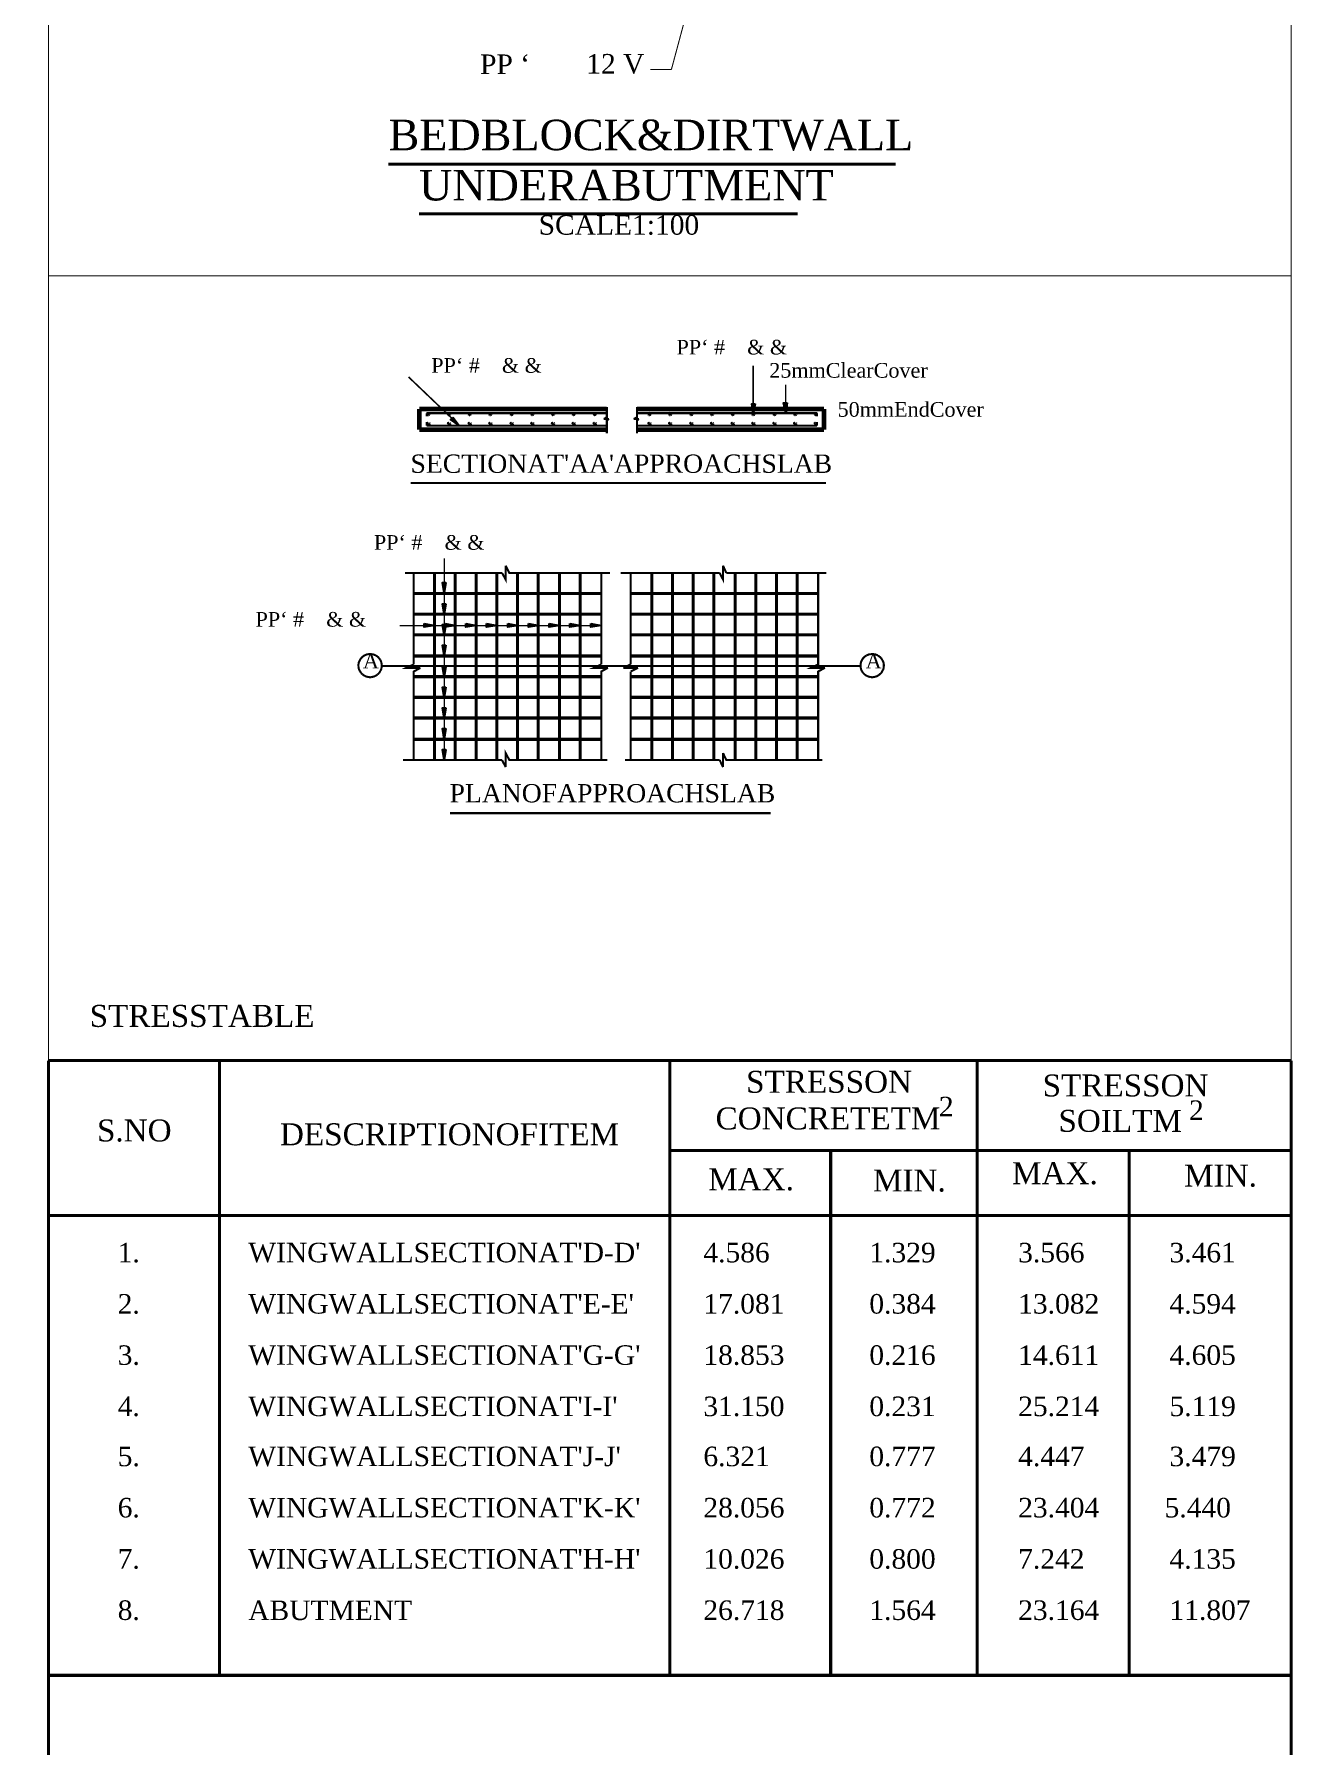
# Model space of a CAD drawing. Header units: millimetres. Extents: x 5 to 839, y 41 to 552.
# Drawn here: x 730.9 to 834, y 148.3 to 288.6 of the extents above; entities that cross this region are included whole.
import ezdxf

# ---------------------------------------------------------------- set-up
doc = ezdxf.new("R2010")
doc.units = ezdxf.units.MM
for name, color, linetype in [('H', 7, 'Continuous'), ('P', 7, 'Continuous'), ('T', 7, 'Continuous')]:
    doc.layers.add(name, color=color, linetype=linetype)

msp = doc.modelspace()

# ---------------------------------------------------------------- hatches: boundary and pattern name
at = {"layer": 'H', "linetype": 'Continuous'}
for points in [[(789.781, 257.422), (789.658, 258.269), (789.958, 258.269), (789.781, 257.422)], [(792.445, 257.493), (792.286, 258.339), (792.586, 258.339), (792.445, 257.493)], [(765.704, 256.487), (764.981, 256.999), (765.193, 257.157), (765.704, 256.487)], [(764.469, 242.764), (764.346, 243.611), (764.593, 243.611), (764.469, 242.764)], [(764.469, 241.035), (764.346, 241.882), (764.593, 241.882), (764.469, 241.035)], [(762.811, 239.977), (762.811, 240.277), (763.658, 240.101), (762.811, 239.977)], [(764.469, 239.342), (764.346, 240.189), (764.593, 240.189), (764.469, 239.342)], [(764.558, 239.977), (764.558, 240.277), (765.404, 240.101), (764.558, 239.977)], [(766.251, 239.977), (766.251, 240.277), (767.098, 240.101), (766.251, 239.977)], [(767.944, 239.977), (767.944, 240.277), (768.791, 240.101), (767.944, 239.977)], [(769.673, 239.977), (769.673, 240.277), (770.52, 240.101), (769.673, 239.977)], [(771.366, 239.977), (771.366, 240.277), (772.213, 240.101), (771.366, 239.977)], [(773.06, 239.977), (773.06, 240.277), (773.906, 240.101), (773.06, 239.977)], [(774.753, 239.977), (774.753, 240.277), (775.653, 240.101), (774.753, 239.977)], [(776.499, 239.977), (776.499, 240.277), (777.346, 240.101), (776.499, 239.977)], [(764.469, 237.649), (764.346, 238.495), (764.593, 238.495), (764.469, 237.649)], [(764.469, 235.903), (764.346, 236.749), (764.593, 236.749), (764.469, 235.903)], [(764.469, 234.209), (764.346, 235.056), (764.593, 235.056), (764.469, 234.209)], [(764.469, 232.516), (764.346, 233.363), (764.593, 233.363), (764.469, 232.516)], [(764.469, 230.787), (764.346, 231.669), (764.593, 231.669), (764.469, 230.787)], [(764.469, 229.094), (764.346, 229.941), (764.593, 229.941), (764.469, 229.094)]]:
    msp.add_hatch(color=256, dxfattribs=at).paths.add_polyline_path(points)

# ---------------------------------------------------------------- linework, layer by layer
at = {"layer": 'P'}
for points, const_width in [([(6.738, 41.769), (833.878, 41.769), (833.878, 551.886), (6.738, 551.886), (833.878, 551.886)], 0.085), ([(732.032, 41.769), (732.032, 551.886)], 0.085), ([(784.225, 289.93), (783.078, 285.662)], 0.085), ([(783.078, 285.662), (781.35, 285.662)], 0.085), ([(759.883, 277.918), (801.458, 277.918)], 0.254), ([(762.388, 273.844), (793.415, 273.844)], 0.254), ([(732.032, 268.764), (833.878, 268.764)], 0.085), ([(789.781, 258.269), (789.781, 261.408)], 0.127), ([(765.087, 257.087), (761.541, 260.473)], 0.127), ([(792.445, 258.357), (792.445, 259.838)], 0.127), ([(762.423, 257.845), (777.787, 257.845)], 0.381), ([(762.423, 256.152), (762.423, 257.845)], 0.381), ([(777.787, 258.022), (777.787, 257.175), (777.54, 257.034)], 0.169), ([(780.256, 258.022), (780.256, 257.175), (779.992, 257.034)], 0.169), ([(780.256, 257.845), (795.584, 257.845)], 0.381), ([(795.584, 256.152), (795.584, 257.845)], 0.381), ([(763.023, 257.51), (777.787, 257.51)], 0.169), ([(763.023, 257.246), (763.023, 257.51)], 0.169), ([(763.023, 256.487), (763.023, 256.787)], 0.169), ([(763.164, 257.545), (763.076, 257.51), (763.058, 257.422)], 0.169), ([(763.058, 257.422), (763.111, 257.351)], 0.169), ([(763.164, 256.752), (763.076, 256.699), (763.058, 256.611)], 0.169), ([(763.058, 256.611), (763.111, 256.558)], 0.169), ([(763.111, 257.351), (763.199, 257.334)], 0.169), ([(763.111, 256.558), (763.199, 256.54)], 0.169), ([(763.199, 257.334), (763.252, 257.387)], 0.169), ([(763.199, 256.54), (763.252, 256.575)], 0.169), ([(763.27, 257.475), (763.235, 257.528)], 0.169), ([(763.27, 256.663), (763.235, 256.734)], 0.169), ([(763.252, 257.387), (763.27, 257.475)], 0.169), ([(763.252, 256.575), (763.27, 256.663)], 0.169), ([(764.858, 257.545), (764.769, 257.51), (764.752, 257.422)], 0.169), ([(764.752, 257.422), (764.805, 257.351)], 0.169), ([(764.858, 256.752), (764.769, 256.699), (764.752, 256.611)], 0.169), ([(764.752, 256.611), (764.805, 256.558)], 0.169), ([(764.805, 257.351), (764.893, 257.334)], 0.169), ([(764.805, 256.558), (764.893, 256.54)], 0.169), ([(764.893, 257.334), (764.946, 257.387)], 0.169), ([(764.893, 256.54), (764.946, 256.575)], 0.169), ([(764.963, 257.475), (764.928, 257.528)], 0.169), ([(764.963, 256.663), (764.928, 256.734)], 0.169), ([(764.946, 257.387), (764.963, 257.475)], 0.169), ([(764.946, 256.575), (764.963, 256.663)], 0.169), ([(766.551, 257.545), (766.463, 257.51), (766.445, 257.422)], 0.169), ([(766.445, 257.422), (766.498, 257.351)], 0.169), ([(766.551, 256.752), (766.463, 256.699), (766.445, 256.611)], 0.169), ([(766.445, 256.611), (766.498, 256.558)], 0.169), ([(766.498, 257.351), (766.586, 257.334)], 0.169), ([(766.498, 256.558), (766.586, 256.54)], 0.169), ([(766.586, 257.334), (766.639, 257.387)], 0.169), ([(766.586, 256.54), (766.639, 256.575)], 0.169), ([(766.657, 257.475), (766.621, 257.528)], 0.169), ([(766.657, 256.663), (766.621, 256.734)], 0.169), ([(766.639, 257.387), (766.657, 257.475)], 0.169), ([(766.639, 256.575), (766.657, 256.663)], 0.169), ([(768.244, 257.545), (768.156, 257.51), (768.138, 257.422)], 0.169), ([(768.138, 257.422), (768.191, 257.351)], 0.169), ([(768.244, 256.752), (768.156, 256.699), (768.138, 256.611)], 0.169), ([(768.138, 256.611), (768.191, 256.558)], 0.169), ([(768.191, 257.351), (768.279, 257.334)], 0.169), ([(768.191, 256.558), (768.279, 256.54)], 0.169), ([(768.279, 257.334), (768.332, 257.387)], 0.169), ([(768.279, 256.54), (768.332, 256.575)], 0.169), ([(768.35, 257.475), (768.315, 257.528)], 0.169), ([(768.35, 256.663), (768.315, 256.734)], 0.169), ([(768.332, 257.387), (768.35, 257.475)], 0.169), ([(768.332, 256.575), (768.35, 256.663)], 0.169), ([(769.99, 257.545), (769.902, 257.51), (769.885, 257.422)], 0.169), ([(769.885, 257.422), (769.92, 257.351)], 0.169), ([(769.99, 256.752), (769.902, 256.699), (769.885, 256.611)], 0.169), ([(769.885, 256.611), (769.92, 256.558)], 0.169), ([(769.92, 257.351), (770.008, 257.334)], 0.169), ([(769.92, 256.558), (770.008, 256.54)], 0.169), ([(770.008, 257.334), (770.079, 257.387)], 0.169), ([(770.008, 256.54), (770.079, 256.575)], 0.169), ([(770.096, 257.475), (770.043, 257.528)], 0.169), ([(770.096, 256.663), (770.043, 256.734)], 0.169), ([(770.079, 257.387), (770.096, 257.475)], 0.169), ([(770.079, 256.575), (770.096, 256.663)], 0.169), ([(771.684, 257.545), (771.596, 257.51), (771.578, 257.422)], 0.169), ([(771.578, 257.422), (771.613, 257.351)], 0.169), ([(771.684, 256.752), (771.596, 256.699), (771.578, 256.611)], 0.169), ([(771.578, 256.611), (771.613, 256.558)], 0.169), ([(771.613, 257.351), (771.701, 257.334)], 0.169), ([(771.613, 256.558), (771.701, 256.54)], 0.169), ([(771.701, 257.334), (771.772, 257.387)], 0.169), ([(771.701, 256.54), (771.772, 256.575)], 0.169), ([(771.79, 257.475), (771.737, 257.528)], 0.169), ([(771.79, 256.663), (771.737, 256.734)], 0.169), ([(771.772, 257.387), (771.79, 257.475)], 0.169), ([(771.772, 256.575), (771.79, 256.663)], 0.169), ([(773.377, 257.545), (773.289, 257.51), (773.271, 257.422)], 0.169), ([(773.271, 257.422), (773.307, 257.351)], 0.169), ([(773.377, 256.752), (773.289, 256.699), (773.271, 256.611)], 0.169), ([(773.271, 256.611), (773.307, 256.558)], 0.169), ([(773.307, 257.351), (773.395, 257.334)], 0.169), ([(773.307, 256.558), (773.395, 256.54)], 0.169), ([(773.395, 257.334), (773.465, 257.387)], 0.169), ([(773.395, 256.54), (773.465, 256.575)], 0.169), ([(773.483, 257.475), (773.43, 257.528)], 0.169), ([(773.483, 256.663), (773.43, 256.734)], 0.169), ([(773.465, 257.387), (773.483, 257.475)], 0.169), ([(773.465, 256.575), (773.483, 256.663)], 0.169), ([(775.07, 257.545), (774.982, 257.51), (774.965, 257.422)], 0.169), ([(774.965, 257.422), (775, 257.351)], 0.169), ([(775.07, 256.752), (774.982, 256.699), (774.965, 256.611)], 0.169), ([(774.965, 256.611), (775, 256.558)], 0.169), ([(775, 257.351), (775.088, 257.334)], 0.169), ([(775, 256.558), (775.088, 256.54)], 0.169), ([(775.088, 257.334), (775.159, 257.387)], 0.169), ([(775.088, 256.54), (775.159, 256.575)], 0.169), ([(775.176, 257.475), (775.123, 257.528)], 0.169), ([(775.176, 256.663), (775.123, 256.734)], 0.169), ([(775.159, 257.387), (775.176, 257.475)], 0.169), ([(775.159, 256.575), (775.176, 256.663)], 0.169), ([(776.799, 257.545), (776.711, 257.51), (776.693, 257.422)], 0.169), ([(776.693, 257.422), (776.746, 257.351)], 0.169), ([(776.799, 256.752), (776.711, 256.699), (776.693, 256.611)], 0.169), ([(776.693, 256.611), (776.746, 256.558)], 0.169), ([(776.746, 257.351), (776.817, 257.334)], 0.169), ([(776.746, 256.558), (776.817, 256.54)], 0.169), ([(776.817, 257.334), (776.887, 257.387)], 0.169), ([(776.817, 256.54), (776.887, 256.575)], 0.169), ([(776.905, 257.475), (776.852, 257.528)], 0.169), ([(776.905, 256.663), (776.852, 256.734)], 0.169), ([(776.887, 257.387), (776.905, 257.475)], 0.169), ([(776.887, 256.575), (776.905, 256.663)], 0.169), ([(777.54, 257.034), (777.963, 257.034)], 0.169), ([(777.963, 257.034), (777.787, 256.91), (777.787, 255.852)], 0.169), ([(779.992, 257.034), (780.415, 257.034)], 0.169), ([(780.256, 257.51), (795.02, 257.51)], 0.169), ([(780.415, 257.034), (780.256, 256.91), (780.256, 255.852)], 0.169), ([(781.297, 257.545), (781.191, 257.51), (781.191, 257.422)], 0.169), ([(781.191, 257.422), (781.226, 257.351)], 0.169), ([(781.297, 256.752), (781.191, 256.699), (781.191, 256.611)], 0.169), ([(781.191, 256.611), (781.226, 256.558)], 0.169), ([(781.226, 257.351), (781.315, 257.334)], 0.169), ([(781.226, 256.558), (781.315, 256.54)], 0.169), ([(781.315, 257.334), (781.385, 257.387)], 0.169), ([(781.315, 256.54), (781.385, 256.575)], 0.169), ([(781.385, 257.475), (781.35, 257.528)], 0.169), ([(781.385, 256.663), (781.35, 256.734)], 0.169), ([(781.385, 257.387), (781.385, 257.475)], 0.169), ([(781.385, 256.575), (781.385, 256.663)], 0.169), ([(782.99, 257.545), (782.884, 257.51), (782.884, 257.422)], 0.169), ([(782.884, 257.422), (782.92, 257.351)], 0.169), ([(782.99, 256.752), (782.884, 256.699), (782.884, 256.611)], 0.169), ([(782.884, 256.611), (782.92, 256.558)], 0.169), ([(782.92, 257.351), (783.008, 257.334)], 0.169), ([(782.92, 256.558), (783.008, 256.54)], 0.169), ([(783.008, 257.334), (783.078, 257.387)], 0.169), ([(783.008, 256.54), (783.078, 256.575)], 0.169), ([(783.078, 257.475), (783.043, 257.528)], 0.169), ([(783.078, 256.663), (783.043, 256.734)], 0.169), ([(783.078, 257.387), (783.078, 257.475)], 0.169), ([(783.078, 256.575), (783.078, 256.663)], 0.169), ([(784.719, 257.545), (784.631, 257.51), (784.613, 257.422)], 0.169), ([(784.613, 257.422), (784.666, 257.351)], 0.169), ([(784.719, 256.752), (784.631, 256.699), (784.613, 256.611)], 0.169), ([(784.613, 256.611), (784.666, 256.558)], 0.169), ([(784.666, 257.351), (784.737, 257.334)], 0.169), ([(784.666, 256.558), (784.737, 256.54)], 0.169), ([(784.737, 257.334), (784.807, 257.387)], 0.169), ([(784.737, 256.54), (784.807, 256.575)], 0.169), ([(784.825, 257.475), (784.772, 257.528)], 0.169), ([(784.825, 256.663), (784.772, 256.734)], 0.169), ([(784.807, 257.387), (784.825, 257.475)], 0.169), ([(784.807, 256.575), (784.825, 256.663)], 0.169), ([(786.412, 257.545), (786.324, 257.51), (786.306, 257.422)], 0.169), ([(786.306, 257.422), (786.359, 257.351)], 0.169), ([(786.412, 256.752), (786.324, 256.699), (786.306, 256.611)], 0.169), ([(786.306, 256.611), (786.359, 256.558)], 0.169), ([(786.359, 257.351), (786.43, 257.334)], 0.169), ([(786.359, 256.558), (786.43, 256.54)], 0.169), ([(786.43, 257.334), (786.5, 257.387)], 0.169), ([(786.43, 256.54), (786.5, 256.575)], 0.169), ([(786.518, 257.475), (786.465, 257.528)], 0.169), ([(786.518, 256.663), (786.465, 256.734)], 0.169), ([(786.5, 257.387), (786.518, 257.475)], 0.169), ([(786.5, 256.575), (786.518, 256.663)], 0.169), ([(788.106, 257.545), (788.017, 257.51), (788, 257.422)], 0.169), ([(788, 257.422), (788.053, 257.351)], 0.169), ([(788.106, 256.752), (788.017, 256.699), (788, 256.611)], 0.169), ([(788, 256.611), (788.053, 256.558)], 0.169), ([(788.053, 257.351), (788.123, 257.334)], 0.169), ([(788.053, 256.558), (788.123, 256.54)], 0.169), ([(788.123, 257.334), (788.194, 257.387)], 0.169), ([(788.123, 256.54), (788.194, 256.575)], 0.169), ([(788.211, 257.475), (788.158, 257.528)], 0.169), ([(788.211, 256.663), (788.158, 256.734)], 0.169), ([(788.194, 257.387), (788.211, 257.475)], 0.169), ([(788.194, 256.575), (788.211, 256.663)], 0.169), ([(789.799, 257.545), (789.711, 257.51), (789.693, 257.422)], 0.169), ([(789.693, 257.422), (789.746, 257.351)], 0.169), ([(789.799, 256.752), (789.711, 256.699), (789.693, 256.611)], 0.169), ([(789.693, 256.611), (789.746, 256.558)], 0.169), ([(789.746, 257.351), (789.817, 257.334)], 0.169), ([(789.746, 256.558), (789.817, 256.54)], 0.169), ([(789.817, 257.334), (789.887, 257.387)], 0.169), ([(789.817, 256.54), (789.887, 256.575)], 0.169), ([(789.905, 257.475), (789.852, 257.528)], 0.169), ([(789.905, 256.663), (789.852, 256.734)], 0.169), ([(789.887, 257.387), (789.905, 257.475)], 0.169), ([(789.887, 256.575), (789.905, 256.663)], 0.169), ([(791.528, 257.545), (791.439, 257.51), (791.422, 257.422)], 0.169), ([(791.422, 257.422), (791.475, 257.351)], 0.169), ([(791.528, 256.752), (791.439, 256.699), (791.422, 256.611)], 0.169), ([(791.422, 256.611), (791.475, 256.558)], 0.169), ([(791.475, 257.351), (791.563, 257.334)], 0.169), ([(791.475, 256.558), (791.563, 256.54)], 0.169), ([(791.563, 257.334), (791.616, 257.387)], 0.169), ([(791.563, 256.54), (791.616, 256.575)], 0.169), ([(791.633, 257.475), (791.598, 257.528)], 0.169), ([(791.633, 256.663), (791.598, 256.734)], 0.169), ([(791.616, 257.387), (791.633, 257.475)], 0.169), ([(791.616, 256.575), (791.633, 256.663)], 0.169), ([(793.221, 257.545), (793.133, 257.51), (793.115, 257.422)], 0.169), ([(793.115, 257.422), (793.168, 257.351)], 0.169), ([(793.221, 256.752), (793.133, 256.699), (793.115, 256.611)], 0.169), ([(793.115, 256.611), (793.168, 256.558)], 0.169), ([(793.168, 257.351), (793.256, 257.334)], 0.169), ([(793.168, 256.558), (793.256, 256.54)], 0.169), ([(793.256, 257.334), (793.309, 257.387)], 0.169), ([(793.256, 256.54), (793.309, 256.575)], 0.169), ([(793.327, 257.475), (793.291, 257.528)], 0.169), ([(793.327, 256.663), (793.291, 256.734)], 0.169), ([(793.309, 257.387), (793.327, 257.475)], 0.169), ([(793.309, 256.575), (793.327, 256.663)], 0.169), ([(794.914, 257.545), (794.826, 257.51), (794.808, 257.422)], 0.169), ([(794.808, 257.422), (794.861, 257.351)], 0.169), ([(794.914, 256.752), (794.826, 256.699), (794.808, 256.611)], 0.169), ([(794.808, 256.611), (794.861, 256.558)], 0.169), ([(794.861, 257.351), (794.949, 257.334)], 0.169), ([(794.861, 256.558), (794.949, 256.54)], 0.169), ([(794.949, 257.334), (795.002, 257.387)], 0.169), ([(794.949, 256.54), (795.002, 256.575)], 0.169), ([(795.02, 257.475), (794.985, 257.528)], 0.169), ([(795.02, 256.663), (794.985, 256.734)], 0.169), ([(795.002, 257.387), (795.02, 257.475)], 0.169), ([(795.002, 256.575), (795.02, 256.663)], 0.169), ([(795.02, 257.246), (795.02, 257.51)], 0.169), ([(795.02, 256.487), (795.02, 256.787)], 0.169), ([(762.423, 256.152), (777.787, 256.152)], 0.381), ([(763.023, 256.487), (777.787, 256.487)], 0.169), ([(780.256, 256.152), (795.584, 256.152)], 0.381), ([(780.256, 256.487), (795.02, 256.487)], 0.169), ([(761.718, 251.795), (795.743, 251.795)], 0.169), ([(764.469, 243.628), (764.469, 245.604)], 0.127), ([(761.242, 244.422), (769.197, 244.422)], 0.169), ([(761.965, 236.926), (761.965, 244.422)], 0.169), ([(763.658, 244.422), (763.658, 229.094)], 0.254), ([(765.351, 244.422), (765.351, 229.094)], 0.254), ([(767.08, 244.422), (767.08, 229.094)], 0.254), ([(768.773, 244.422), (768.773, 229.094)], 0.254), ([(769.197, 244.422), (769.497, 243.875), (769.497, 245.022)], 0.169), ([(769.497, 245.022), (769.796, 244.422), (778.051, 244.422)], 0.169), ([(770.467, 244.422), (770.467, 229.094)], 0.254), ([(772.16, 244.422), (772.16, 229.094)], 0.254), ([(773.906, 244.422), (773.906, 229.094)], 0.254), ([(775.6, 244.422), (775.6, 229.094)], 0.254), ([(777.328, 236.926), (777.328, 244.422)], 0.169), ([(778.933, 244.422), (787.03, 244.422)], 0.169), ([(779.745, 236.926), (779.745, 244.422)], 0.169), ([(781.473, 244.422), (781.473, 229.094)], 0.254), ([(783.167, 244.422), (783.167, 229.094)], 0.254), ([(784.86, 244.422), (784.86, 229.094)], 0.254), ([(786.553, 244.422), (786.553, 229.094)], 0.254), ([(787.03, 244.422), (787.312, 243.875), (787.312, 245.022)], 0.169), ([(787.312, 245.022), (787.576, 244.422)], 0.169), ([(787.576, 244.422), (795.778, 244.422)], 0.169), ([(788.3, 244.422), (788.3, 229.094)], 0.254), ([(789.993, 244.422), (789.993, 229.094)], 0.254), ([(791.686, 244.422), (791.686, 229.094)], 0.254), ([(793.38, 244.422), (793.38, 229.094)], 0.254), ([(795.655, 236.643), (794.526, 236.643), (795.108, 236.926), (795.108, 244.422)], 0.169), ([(761.965, 242.729), (777.293, 242.729)], 0.254), ([(764.469, 241.882), (764.469, 242.782)], 0.127), ([(779.745, 242.729), (795.108, 242.729)], 0.254), ([(762.811, 240.101), (760.818, 240.101)], 0.127), ([(761.965, 241.035), (777.293, 241.035)], 0.254), ([(764.54, 240.101), (763.658, 240.101)], 0.127), ([(764.469, 240.189), (764.469, 241.035)], 0.127), ([(766.233, 240.101), (765.387, 240.101)], 0.127), ([(767.927, 240.101), (767.08, 240.101)], 0.127), ([(769.673, 240.101), (768.773, 240.101)], 0.127), ([(771.366, 240.101), (770.52, 240.101)], 0.127), ([(773.06, 240.101), (772.213, 240.101)], 0.127), ([(774.753, 240.101), (773.906, 240.101)], 0.127), ([(776.482, 240.101), (775.635, 240.101)], 0.127), ([(779.745, 241.035), (795.108, 241.035)], 0.254), ([(761.965, 239.342), (777.293, 239.342)], 0.254), ([(764.469, 238.495), (764.469, 239.342)], 0.127), ([(779.745, 239.342), (795.108, 239.342)], 0.254), ([(757.555, 237.278), (757.467, 237.12), (757.432, 236.926)], 0.169), ([(757.432, 236.926), (757.432, 236.82), (757.432, 236.732)], 0.169), ([(757.643, 237.437), (757.555, 237.278)], 0.169), ([(757.784, 237.561), (757.643, 237.437)], 0.169), ([(757.925, 237.666), (757.784, 237.561)], 0.169), ([(758.296, 237.772), (758.102, 237.737), (757.925, 237.666)], 0.169), ([(758.384, 237.772), (758.296, 237.772)], 0.169), ([(758.49, 237.772), (758.384, 237.772)], 0.169), ([(758.843, 237.666), (758.666, 237.737), (758.49, 237.772)], 0.169), ([(759.001, 237.561), (758.843, 237.666)], 0.169), ([(759.125, 237.437), (759.001, 237.561)], 0.169), ([(759.231, 237.278), (759.125, 237.437)], 0.169), ([(759.337, 236.926), (759.301, 237.12), (759.231, 237.278)], 0.169), ([(759.337, 236.732), (759.337, 236.82), (759.337, 236.926)], 0.169), ([(762.512, 236.643), (761.365, 236.643), (761.965, 236.926)], 0.169), ([(761.965, 237.613), (777.293, 237.613)], 0.254), ([(764.469, 236.767), (764.469, 237.649)], 0.127), ([(777.875, 236.643), (776.728, 236.643), (777.328, 236.926)], 0.169), ([(779.145, 236.643), (779.745, 236.926)], 0.169), ([(779.745, 237.613), (795.108, 237.613)], 0.254), ([(798.689, 237.278), (798.618, 237.12), (798.583, 236.926)], 0.169), ([(798.583, 236.926), (798.583, 236.82), (798.583, 236.732)], 0.169), ([(798.795, 237.437), (798.689, 237.278)], 0.169), ([(798.918, 237.561), (798.795, 237.437)], 0.169), ([(799.077, 237.666), (798.918, 237.561)], 0.169), ([(799.43, 237.772), (799.253, 237.737), (799.077, 237.666)], 0.169), ([(799.536, 237.772), (799.43, 237.772)], 0.169), ([(799.624, 237.772), (799.536, 237.772)], 0.169), ([(799.994, 237.666), (799.818, 237.737), (799.624, 237.772)], 0.169), ([(800.135, 237.561), (799.994, 237.666)], 0.169), ([(800.276, 237.437), (800.135, 237.561)], 0.169), ([(800.365, 237.278), (800.276, 237.437)], 0.169), ([(800.488, 236.926), (800.453, 237.12), (800.365, 237.278)], 0.169), ([(800.488, 236.732), (800.488, 236.82), (800.488, 236.926)], 0.169), ([(757.432, 236.732), (757.467, 236.538), (757.555, 236.379)], 0.169), ([(757.555, 236.379), (757.643, 236.22)], 0.169), ([(757.643, 236.22), (757.784, 236.097)], 0.169), ([(757.784, 236.097), (757.925, 235.991)], 0.169), ([(757.925, 235.991), (758.102, 235.92), (758.296, 235.885)], 0.169), ([(758.296, 235.885), (758.384, 235.867), (758.49, 235.885)], 0.169), ([(758.49, 235.885), (758.666, 235.92), (758.843, 235.991)], 0.169), ([(758.843, 235.991), (759.001, 236.097)], 0.169), ([(759.001, 236.097), (759.125, 236.22)], 0.169), ([(759.125, 236.22), (759.231, 236.379)], 0.169), ([(759.231, 236.379), (759.301, 236.538), (759.337, 236.732)], 0.169), ([(759.337, 236.802), (798.583, 236.802)], 0.169), ([(761.965, 235.92), (777.293, 235.92)], 0.254), ([(761.965, 229.094), (761.965, 236.343), (762.512, 236.643)], 0.169), ([(764.469, 235.073), (764.469, 235.92)], 0.127), ([(777.328, 229.094), (777.328, 236.343), (777.875, 236.643)], 0.169), ([(780.344, 236.643), (779.145, 236.643)], 0.169), ([(779.745, 235.92), (795.108, 235.92)], 0.254), ([(779.745, 236.343), (780.344, 236.643)], 0.169), ([(779.745, 229.094), (779.745, 236.343)], 0.169), ([(795.108, 229.094), (795.108, 236.343), (795.655, 236.643)], 0.169), ([(798.583, 236.732), (798.618, 236.538), (798.689, 236.379)], 0.169), ([(798.689, 236.379), (798.795, 236.22)], 0.169), ([(798.795, 236.22), (798.918, 236.097)], 0.169), ([(798.918, 236.097), (799.077, 235.991)], 0.169), ([(799.077, 235.991), (799.253, 235.92), (799.43, 235.885)], 0.169), ([(799.43, 235.885), (799.536, 235.867), (799.624, 235.885)], 0.169), ([(799.624, 235.885), (799.818, 235.92), (799.994, 235.991)], 0.169), ([(799.994, 235.991), (800.135, 236.097)], 0.169), ([(800.135, 236.097), (800.276, 236.22)], 0.169), ([(800.276, 236.22), (800.365, 236.379)], 0.169), ([(800.365, 236.379), (800.453, 236.538), (800.488, 236.732)], 0.169), ([(761.965, 234.227), (777.293, 234.227)], 0.254), ([(764.469, 233.38), (764.469, 234.227)], 0.127), ([(779.745, 234.227), (795.108, 234.227)], 0.254), ([(761.965, 232.533), (777.293, 232.533)], 0.254), ([(764.469, 231.687), (764.469, 232.533)], 0.127), ([(779.745, 232.533), (795.108, 232.533)], 0.254), ([(761.965, 230.787), (777.293, 230.787)], 0.254), ([(764.469, 229.941), (764.469, 230.787)], 0.127), ([(769.497, 228.512), (769.497, 229.658), (769.796, 229.094), (777.84, 229.094)], 0.169), ([(779.745, 230.787), (795.108, 230.787)], 0.254), ([(761.083, 229.094), (769.197, 229.094)], 0.169), ([(769.197, 229.094), (769.497, 228.512)], 0.169), ([(779.286, 229.094), (787.03, 229.094)], 0.169), ([(787.03, 229.094), (787.312, 228.512)], 0.169), ([(787.312, 228.512), (787.312, 229.658)], 0.169), ([(787.312, 229.658), (787.576, 229.094), (795.443, 229.094)], 0.169), ([(764.928, 224.737), (791.21, 224.737)], 0.169), ([(732.032, 204.47), (833.878, 204.47)], 0.254), ([(833.878, 204.47), (833.878, 145.962), (732.032, 145.962)], 0.254), ([(732.032, 145.962), (732.032, 204.47)], 0.254), ([(746.037, 204.47), (746.037, 154.093)], 0.254), ([(782.955, 204.47), (782.955, 154.093)], 0.254), ([(808.143, 204.47), (808.143, 154.093)], 0.254), ([(833.878, 197.097), (782.955, 197.097)], 0.254), ([(796.131, 197.097), (796.131, 154.093)], 0.254), ([(820.596, 197.097), (820.596, 154.093)], 0.254), ([(833.878, 191.77), (732.032, 191.77)], 0.254), ([(732.032, 154.093), (833.878, 154.093)], 0.254)]:
    msp.add_lwpolyline(points, dxfattribs=dict(at, const_width=const_width))
for points in [[(789.94, 258.269), (789.781, 257.422), (789.658, 258.269), (789.94, 258.269)], [(792.568, 258.357), (792.445, 257.51), (792.268, 258.357), (792.568, 258.357)], [(765.175, 257.175), (765.687, 256.487), (764.963, 256.999), (765.175, 257.175)], [(764.593, 243.628), (764.469, 242.782), (764.328, 243.628), (764.593, 243.628)], [(764.593, 241.882), (764.469, 241.035), (764.328, 241.882), (764.593, 241.882)], [(762.811, 240.277), (763.658, 240.101), (762.811, 239.977), (762.811, 240.277)], [(764.593, 240.189), (764.469, 239.342), (764.328, 240.189), (764.593, 240.189)], [(764.54, 240.277), (765.387, 240.101), (764.54, 239.977), (764.54, 240.277)], [(766.233, 240.277), (767.08, 240.101), (766.233, 239.977), (766.233, 240.277)], [(767.927, 240.277), (768.773, 240.101), (767.927, 239.977), (767.927, 240.277)], [(769.673, 240.277), (770.52, 240.101), (769.673, 239.977), (769.673, 240.277)], [(771.366, 240.277), (772.213, 240.101), (771.366, 239.977), (771.366, 240.277)], [(773.06, 240.277), (773.906, 240.101), (773.06, 239.977), (773.06, 240.277)], [(774.753, 240.277), (775.635, 240.101), (774.753, 239.977), (774.753, 240.277)], [(776.482, 240.277), (777.328, 240.101), (776.482, 239.977), (776.482, 240.277)], [(764.593, 238.495), (764.469, 237.649), (764.328, 238.495), (764.593, 238.495)], [(764.593, 236.767), (764.469, 235.92), (764.328, 236.767), (764.593, 236.767)], [(764.593, 235.073), (764.469, 234.227), (764.328, 235.073), (764.593, 235.073)], [(764.593, 233.38), (764.469, 232.533), (764.328, 233.38), (764.593, 233.38)], [(764.593, 231.687), (764.469, 230.787), (764.328, 231.687), (764.593, 231.687)], [(764.593, 229.941), (764.469, 229.094), (764.328, 229.941), (764.593, 229.941)]]:
    msp.add_lwpolyline(points, dxfattribs=at)

# ---------------------------------------------------------------- texts
at = {"layer": 'T', "attachment_point": 7}
for s, insert, char_height in [('{\\fTimes New Roman|b0|i0|c0|p18;PP ‘}', (767.4, 285.3), 1.6), ('{\\fTimes New Roman|b0|i0|c0|p18;12 V}', (776.1, 285.3), 1.6), ('{\\fTimes New Roman|b0|i0|c0|p18;BEDBLOCK&DIRTWALL}', (759.9, 279), 2.5), ('{\\fTimes New Roman|b0|i0|c0|p18;UNDERABUTMENT}', (762.4, 274.9), 2.5), ('{\\fTimes New Roman|b0|i0|c0|p18;SCALE1:100}', (772.2, 272.1), 1.6), ('{\\fTimes New Roman|b0|i0|c0|p18;PP‘ #    & &}', (783.5, 262.3), 1.2), ('{\\fTimes New Roman|b0|i0|c0|p18;PP‘ #    & &}', (763.4, 260.8), 1.2), ('{\\fTimes New Roman|b0|i0|c0|p18;25mmClearCover}', (791.1, 260.4), 1.2), ('{\\fTimes New Roman|b0|i0|c0|p18;50mmEndCover}', (796.7, 257.2), 1.2), ("{\\fTimes New Roman|b0|i0|c0|p18;SECTIONAT'AA'APPROACHSLAB}", (761.7, 252.6), 1.5), ('{\\fTimes New Roman|b0|i0|c0|p18;PP‘ #    & &}', (758.7, 246.3), 1.2), ('{\\fTimes New Roman|b0|i0|c0|p18;PP‘ #    & &}', (749, 240), 1.2), ('{\\fTimes New Roman|b0|i0|c0|p18;A}', (757.8, 236.6), 1.2), ('{\\fTimes New Roman|b0|i0|c0|p18;A}', (799, 236.6), 1.2), ('{\\fTimes New Roman|b0|i0|c0|p18;PLANOFAPPROACHSLAB}', (764.9, 225.6), 1.5), ('{\\fTimes New Roman|b0|i0|c0|p18;STRESSTABLE}', (735.4, 207.2), 1.8), ('{\\fTimes New Roman|b0|i0|c0|p18;STRESSON}', (789.2, 201.8), 1.8), ('{\\fTimes New Roman|b0|i0|c0|p18;STRESSON}', (813.5, 201.5), 1.8), ('{\\fTimes New Roman|b0|i0|c0|p18;CONCRETETM}', (786.7, 198.8), 1.8), ('{\\fTimes New Roman|b0|i0|c0|p18;2}', (805, 199.9), 1.6), ('{\\fTimes New Roman|b0|i0|c0|p18;2}', (825.5, 199.6), 1.6), ('{\\fTimes New Roman|b0|i0|c0|p18;S.NO}', (736, 197.8), 1.8), ('{\\fTimes New Roman|b0|i0|c0|p18;DESCRIPTIONOFITEM}', (751, 197.5), 1.8), ('{\\fTimes New Roman|b0|i0|c0|p18;SOILTM}', (814.8, 198.6), 1.8), ('{\\fTimes New Roman|b0|i0|c0|p18;MAX.}', (786.1, 193.8), 1.8), ('{\\fTimes New Roman|b0|i0|c0|p18;MIN.}', (799.6, 193.7), 1.8), ('{\\fTimes New Roman|b0|i0|c0|p18;MAX.}', (811, 194.3), 1.8), ('{\\fTimes New Roman|b0|i0|c0|p18;MIN.}', (825.1, 194.1), 1.8), ('{\\fTimes New Roman|b0|i0|c0|p18;1.}', (737.7, 187.9), 1.6), ("{\\fTimes New Roman|b0|i0|c0|p18;WINGWALLSECTIONAT'D-D'}", (748.4, 187.9), 1.6), ('{\\fTimes New Roman|b0|i0|c0|p18;4.586}', (785.7, 187.9), 1.6), ('{\\fTimes New Roman|b0|i0|c0|p18;1.329}', (799.3, 187.9), 1.6), ('{\\fTimes New Roman|b0|i0|c0|p18;3.566}', (811.5, 187.9), 1.6), ('{\\fTimes New Roman|b0|i0|c0|p18;3.461}', (823.9, 187.9), 1.6), ('{\\fTimes New Roman|b0|i0|c0|p18;2.}', (737.7, 183.7), 1.6), ("{\\fTimes New Roman|b0|i0|c0|p18;WINGWALLSECTIONAT'E-E'}", (748.4, 183.7), 1.6), ('{\\fTimes New Roman|b0|i0|c0|p18;17.081}', (785.7, 183.7), 1.6), ('{\\fTimes New Roman|b0|i0|c0|p18;0.384}', (799.3, 183.7), 1.6), ('{\\fTimes New Roman|b0|i0|c0|p18;13.082}', (811.5, 183.7), 1.6), ('{\\fTimes New Roman|b0|i0|c0|p18;4.594}', (823.9, 183.7), 1.6), ('{\\fTimes New Roman|b0|i0|c0|p18;3.}', (737.7, 179.5), 1.6), ("{\\fTimes New Roman|b0|i0|c0|p18;WINGWALLSECTIONAT'G-G'}", (748.4, 179.5), 1.6), ('{\\fTimes New Roman|b0|i0|c0|p18;18.853}', (785.7, 179.5), 1.6), ('{\\fTimes New Roman|b0|i0|c0|p18;0.216}', (799.3, 179.5), 1.6), ('{\\fTimes New Roman|b0|i0|c0|p18;14.611}', (811.5, 179.5), 1.6), ('{\\fTimes New Roman|b0|i0|c0|p18;4.605}', (823.9, 179.5), 1.6), ('{\\fTimes New Roman|b0|i0|c0|p18;4.}', (737.7, 175.3), 1.6), ("{\\fTimes New Roman|b0|i0|c0|p18;WINGWALLSECTIONAT'I-I'}", (748.4, 175.3), 1.6), ('{\\fTimes New Roman|b0|i0|c0|p18;31.150}', (785.7, 175.3), 1.6), ('{\\fTimes New Roman|b0|i0|c0|p18;0.231}', (799.3, 175.3), 1.6), ('{\\fTimes New Roman|b0|i0|c0|p18;25.214}', (811.5, 175.3), 1.6), ('{\\fTimes New Roman|b0|i0|c0|p18;5.119}', (823.9, 175.3), 1.6), ('{\\fTimes New Roman|b0|i0|c0|p18;5.}', (737.7, 171.2), 1.6), ("{\\fTimes New Roman|b0|i0|c0|p18;WINGWALLSECTIONAT'J-J'}", (748.4, 171.2), 1.6), ('{\\fTimes New Roman|b0|i0|c0|p18;6.321}', (785.7, 171.2), 1.6), ('{\\fTimes New Roman|b0|i0|c0|p18;0.777}', (799.3, 171.2), 1.6), ('{\\fTimes New Roman|b0|i0|c0|p18;4.447}', (811.5, 171.2), 1.6), ('{\\fTimes New Roman|b0|i0|c0|p18;3.479}', (823.9, 171.2), 1.6), ('{\\fTimes New Roman|b0|i0|c0|p18;6.}', (737.7, 167), 1.6), ("{\\fTimes New Roman|b0|i0|c0|p18;WINGWALLSECTIONAT'K-K'}", (748.4, 167), 1.6), ('{\\fTimes New Roman|b0|i0|c0|p18;28.056}', (785.7, 167), 1.6), ('{\\fTimes New Roman|b0|i0|c0|p18;0.772}', (799.3, 167), 1.6), ('{\\fTimes New Roman|b0|i0|c0|p18;23.404}', (811.5, 167), 1.6), ('{\\fTimes New Roman|b0|i0|c0|p18;5.440}', (823.5, 167), 1.6), ('{\\fTimes New Roman|b0|i0|c0|p18;7.}', (737.7, 162.8), 1.6), ("{\\fTimes New Roman|b0|i0|c0|p18;WINGWALLSECTIONAT'H-H'}", (748.4, 162.8), 1.6), ('{\\fTimes New Roman|b0|i0|c0|p18;10.026}', (785.7, 162.8), 1.6), ('{\\fTimes New Roman|b0|i0|c0|p18;0.800}', (799.3, 162.8), 1.6), ('{\\fTimes New Roman|b0|i0|c0|p18;7.242}', (811.5, 162.8), 1.6), ('{\\fTimes New Roman|b0|i0|c0|p18;4.135}', (823.9, 162.8), 1.6), ('{\\fTimes New Roman|b0|i0|c0|p18;8.}', (737.7, 158.6), 1.6), ('{\\fTimes New Roman|b0|i0|c0|p18;ABUTMENT}', (748.4, 158.6), 1.6), ('{\\fTimes New Roman|b0|i0|c0|p18;26.718}', (785.7, 158.6), 1.6), ('{\\fTimes New Roman|b0|i0|c0|p18;1.564}', (799.3, 158.6), 1.6), ('{\\fTimes New Roman|b0|i0|c0|p18;23.164}', (811.5, 158.6), 1.6), ('{\\fTimes New Roman|b0|i0|c0|p18;11.807}', (823.9, 158.6), 1.6)]:
    msp.add_mtext(s, dxfattribs=dict(at, insert=insert, char_height=char_height))

doc.saveas('drawing.dxf')
